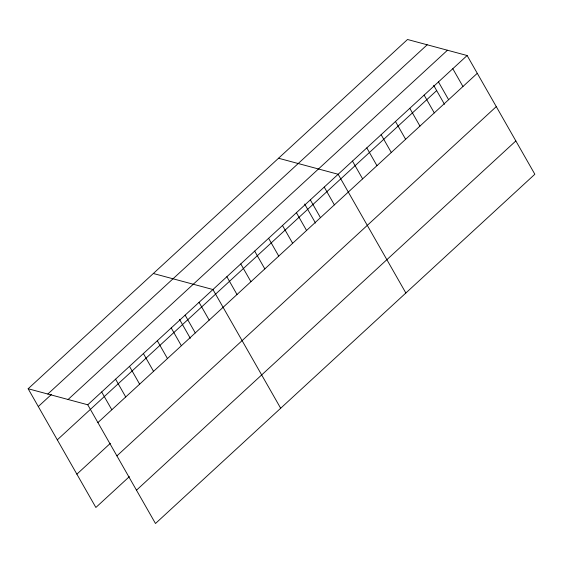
<?xml version="1.0" encoding="UTF-8"?>
<svg xmlns="http://www.w3.org/2000/svg" width="563" height="563" viewBox="0 0 563 563"><rect width="100%" height="100%" fill="white"/><g stroke="black" fill="none" stroke-linecap="round" stroke-linejoin="round"><path stroke-width="0.84" d="M28.15 388.751L407.521 39.494L467.128 55.526L534.85 174.248L155.479 523.506L87.758 404.783L28.15 388.751L95.872 507.474L129.377 476.622M47.82 394.044L427.19 44.787M38.298 406.542L51.578 394.318M68.088 399.491L447.458 50.234M87.758 404.783L467.128 55.526M57.299 439.851L436.67 90.594M97.906 422.574L477.276 73.317M76.871 474.166L110.383 443.313M116.907 455.882L496.277 106.625M136.478 490.197L515.849 140.94M278.537 158.238L338.145 174.27L405.867 292.999M153.34 273.498L212.948 289.53L280.67 408.252M452.8 68.721L462.948 86.512M438.464 81.916L448.612 99.707M433.644 85.294L444.496 104.317M424.136 95.105L434.284 112.896M409.801 108.3L419.949 126.091M395.472 121.495L405.62 139.286M381.137 134.691L391.285 152.482M366.809 147.886L376.957 165.677M352.473 161.081L362.621 178.872M324.232 187.078L334.38 204.869M310.326 199.886L320.474 217.677M304.66 204.038L315.512 223.068M296.412 212.687L306.561 230.485M282.499 225.496L292.647 243.286M268.593 238.304L278.741 256.095M254.68 251.112L264.828 268.903M240.774 263.913L250.922 281.704M226.861 276.722L237.009 294.512M199.042 302.331L209.19 320.122M185.128 315.139L195.277 332.93M179.47 319.298L190.322 338.321M171.222 327.947L181.37 345.738M157.309 340.749L167.457 358.547M143.396 353.557L153.544 371.348M129.49 366.365L139.638 384.156M115.577 379.173L125.725 396.964M101.671 391.975L111.819 409.765"/></g></svg>
